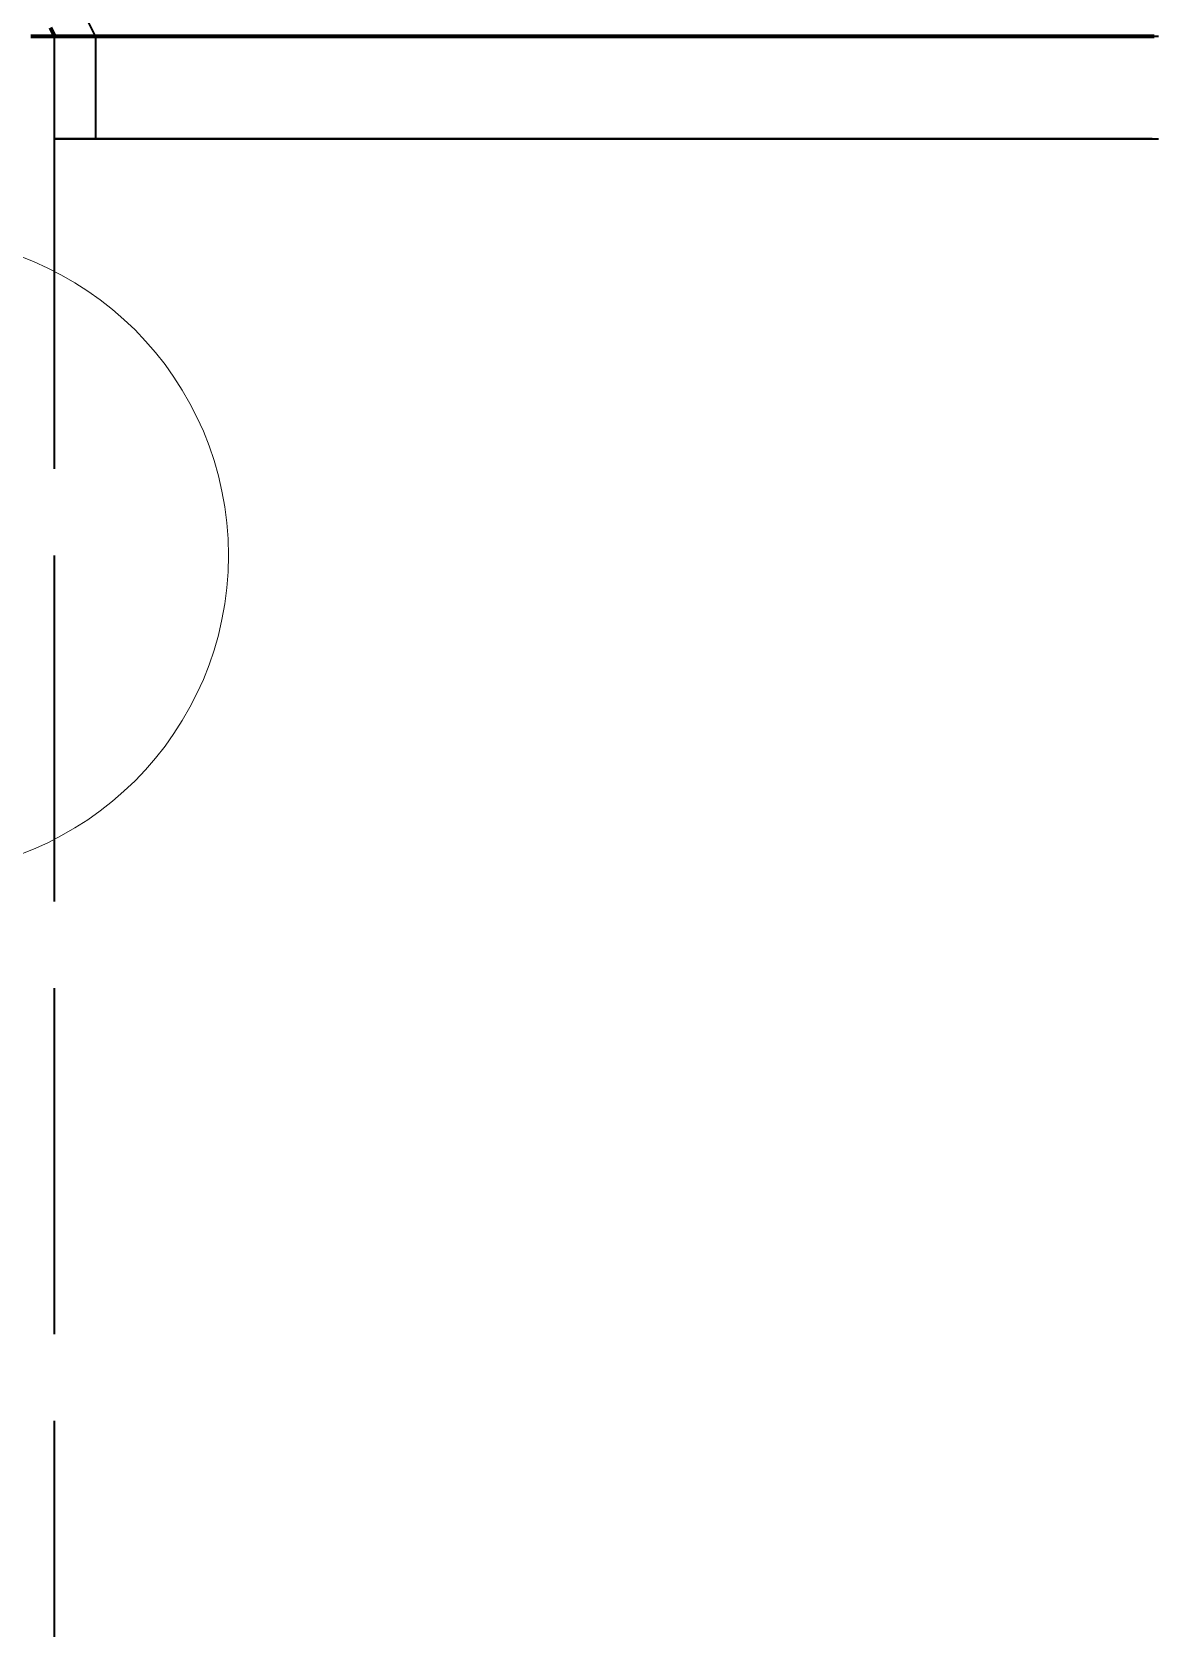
# Model space of a CAD drawing. Header units: millimetres. Extents: x 0 to 2382, y 0 to 420.
# Drawn here: x 275.63 to 288.55, y 297.11 to 315.55 of the extents above; entities that cross this region are included whole.
import ezdxf

# ---------------------------------------------------------------- set-up
doc = ezdxf.new("R2010")
doc.units = ezdxf.units.MM
doc.linetypes.add('IRAM-E-TRAZOS', pattern=[5, 4, -1])
for name, color, linetype, lineweight in [('01-VISIBLE', 7, 'CONTINUOUS', 70), ('02-OCULTA', 4, 'IRAM-E-TRAZOS', 35), ('08-FINA', 5, 'CONTINUOUS', 18)]:
    doc.layers.add(name, color=color, linetype=linetype, lineweight=lineweight)

msp = doc.modelspace()

# ---------------------------------------------------------------- linework, layer by layer
at = {"layer": '01-VISIBLE'}
msp.add_line((275.887, 315.5), (275.84, 315.595), dxfattribs=at)
msp.add_lwpolyline([(275.613, 315.5), (275.663, 315.5), (275.713, 315.5), (275.763, 315.5), (275.813, 315.5), (275.863, 315.5), (275.913, 315.5), (275.963, 315.5), (276.013, 315.5), (276.064, 315.5), (276.114, 315.5), (276.164, 315.5), (276.214, 315.5), (276.264, 315.5), (276.314, 315.5), (276.364, 315.5), (276.414, 315.5), (276.464, 315.5), (276.514, 315.5), (276.564, 315.5), (276.614, 315.5), (276.665, 315.5), (276.715, 315.5), (276.765, 315.5), (276.815, 315.5), (276.865, 315.5), (276.915, 315.5), (276.965, 315.5), (277.015, 315.5), (277.065, 315.5), (277.115, 315.5), (277.165, 315.5), (277.215, 315.5), (277.266, 315.5), (277.316, 315.5), (277.366, 315.5), (277.416, 315.5), (277.466, 315.5), (277.516, 315.5), (277.566, 315.5), (277.616, 315.5), (277.666, 315.5), (277.716, 315.5), (277.766, 315.5), (277.816, 315.5), (277.867, 315.5), (277.917, 315.5), (277.967, 315.5), (278.017, 315.5), (278.067, 315.5), (278.117, 315.5), (278.167, 315.5), (278.217, 315.5), (278.267, 315.5), (278.317, 315.5), (278.367, 315.5), (278.417, 315.5), (278.468, 315.5), (278.518, 315.5), (278.568, 315.5), (278.618, 315.5), (278.668, 315.5), (278.718, 315.5), (278.768, 315.5), (278.818, 315.5), (278.868, 315.5), (278.918, 315.5), (278.968, 315.5), (279.018, 315.5), (279.069, 315.5), (279.119, 315.5), (279.169, 315.5), (279.219, 315.5), (279.269, 315.5), (279.319, 315.5), (279.369, 315.5), (279.419, 315.5), (279.469, 315.5), (279.519, 315.5), (279.569, 315.5), (279.619, 315.5), (279.67, 315.5), (279.72, 315.5), (279.77, 315.5), (279.82, 315.5), (279.87, 315.5), (279.92, 315.5), (279.97, 315.5), (280.02, 315.5), (280.07, 315.5), (280.12, 315.5), (280.17, 315.5), (280.22, 315.5), (280.27, 315.5), (280.321, 315.5), (280.371, 315.5), (280.421, 315.5), (280.471, 315.5), (280.521, 315.5), (280.571, 315.5), (280.621, 315.5), (280.671, 315.5), (280.721, 315.5), (280.771, 315.5), (280.821, 315.5), (280.871, 315.5), (280.922, 315.5), (280.972, 315.5), (281.022, 315.5), (281.072, 315.5), (281.122, 315.5), (281.172, 315.5), (281.222, 315.5), (281.272, 315.5), (281.322, 315.5), (281.372, 315.5), (281.422, 315.5), (281.472, 315.5), (281.523, 315.5), (281.573, 315.5), (281.623, 315.5), (281.673, 315.5), (281.723, 315.5), (281.773, 315.5), (281.823, 315.5), (281.873, 315.5), (281.923, 315.5), (281.973, 315.5), (282.023, 315.5), (282.073, 315.5), (282.124, 315.5), (282.174, 315.5), (282.224, 315.5), (282.274, 315.5), (282.324, 315.5), (282.374, 315.5), (282.424, 315.5), (282.474, 315.5), (282.524, 315.5), (282.574, 315.5), (282.624, 315.5), (282.674, 315.5), (282.725, 315.5), (282.775, 315.5), (282.825, 315.5), (282.875, 315.5), (282.925, 315.5), (282.975, 315.5), (283.025, 315.5), (283.075, 315.5), (283.125, 315.5), (283.175, 315.5), (283.225, 315.5), (283.275, 315.5), (283.326, 315.5), (283.376, 315.5), (283.426, 315.5), (283.476, 315.5), (283.526, 315.5), (283.576, 315.5), (283.626, 315.5), (283.676, 315.5), (283.726, 315.5), (283.776, 315.5), (283.826, 315.5), (283.876, 315.5), (283.927, 315.5), (283.977, 315.5), (284.027, 315.5), (284.077, 315.5), (284.127, 315.5), (284.177, 315.5), (284.227, 315.5), (284.277, 315.5), (284.327, 315.5), (284.377, 315.5), (284.427, 315.5), (284.477, 315.5), (284.527, 315.5), (284.578, 315.5), (284.628, 315.5), (284.678, 315.5), (284.728, 315.5), (284.778, 315.5), (284.828, 315.5), (284.878, 315.5), (284.928, 315.5), (284.978, 315.5), (285.028, 315.5), (285.078, 315.5), (285.128, 315.5), (285.179, 315.5), (285.229, 315.5), (285.279, 315.5), (285.329, 315.5), (285.379, 315.5), (285.429, 315.5), (285.479, 315.5), (285.529, 315.5), (285.579, 315.5), (285.629, 315.5), (285.679, 315.5), (285.729, 315.5), (285.78, 315.5), (285.83, 315.5), (285.88, 315.5), (285.93, 315.5), (285.98, 315.5), (286.03, 315.5), (286.08, 315.5), (286.13, 315.5), (286.18, 315.5), (286.23, 315.5), (286.28, 315.5), (286.33, 315.5), (286.381, 315.5), (286.431, 315.5), (286.481, 315.5), (286.531, 315.5), (286.581, 315.5), (286.631, 315.5), (286.681, 315.5), (286.731, 315.5), (286.781, 315.5), (286.831, 315.5), (286.881, 315.5), (286.931, 315.5), (286.982, 315.5), (287.032, 315.5), (287.082, 315.5), (287.132, 315.5), (287.182, 315.5), (287.232, 315.5), (287.282, 315.5), (287.332, 315.5), (287.382, 315.5), (287.432, 315.5), (287.482, 315.5), (287.532, 315.5), (287.583, 315.5), (287.633, 315.5), (287.683, 315.5), (287.733, 315.5), (287.783, 315.5), (287.833, 315.5), (287.883, 315.5), (287.933, 315.5), (287.983, 315.5), (288.033, 315.5), (288.083, 315.5), (288.133, 315.5), (288.184, 315.5), (288.234, 315.5), (288.284, 315.5), (288.334, 315.5), (288.384, 315.5), (288.434, 315.5), (288.484, 315.5), (288.534, 315.5), (288.584, 315.5)], dxfattribs=at)
at = {"layer": '02-OCULTA'}
for p, q in [((276.362, 315.5), (275.887, 316.45)), ((275.887, 225.5), (275.887, 315.5)), ((275.887, 314.312), (275.887, 315.5)), ((276.362, 315.5), (276.362, 314.312))]:
    msp.add_line(p, q, dxfattribs=at)
for points in [[(288.562, 315.5), (288.512, 315.5), (288.462, 315.5), (288.412, 315.5), (288.362, 315.5), (288.312, 315.5), (288.262, 315.5), (288.212, 315.5), (288.162, 315.5), (288.112, 315.5), (288.062, 315.5), (288.012, 315.5), (287.962, 315.5), (287.912, 315.5), (287.862, 315.5), (287.812, 315.5), (287.762, 315.5), (287.712, 315.5), (287.662, 315.5), (287.612, 315.5), (287.562, 315.5), (287.512, 315.5), (287.462, 315.5), (287.412, 315.5), (287.362, 315.5), (287.312, 315.5), (287.262, 315.5), (287.212, 315.5), (287.162, 315.5), (287.112, 315.5), (287.062, 315.5), (287.012, 315.5), (286.962, 315.5), (286.912, 315.5), (286.862, 315.5), (286.812, 315.5), (286.762, 315.5), (286.712, 315.5), (286.662, 315.5), (286.612, 315.5), (286.562, 315.5), (286.512, 315.5), (286.462, 315.5), (286.412, 315.5), (286.362, 315.5), (286.312, 315.5), (286.262, 315.5), (286.212, 315.5), (286.162, 315.5), (286.112, 315.5), (286.062, 315.5), (286.012, 315.5), (285.962, 315.5), (285.912, 315.5), (285.862, 315.5), (285.812, 315.5), (285.762, 315.5), (285.712, 315.5), (285.662, 315.5), (285.612, 315.5), (285.562, 315.5), (285.512, 315.5), (285.462, 315.5), (285.412, 315.5), (285.362, 315.5), (285.312, 315.5), (285.262, 315.5), (285.212, 315.5), (285.162, 315.5), (285.112, 315.5), (285.062, 315.5), (285.012, 315.5), (284.962, 315.5), (284.912, 315.5), (284.862, 315.5), (284.812, 315.5), (284.762, 315.5), (284.712, 315.5), (284.662, 315.5), (284.612, 315.5), (284.562, 315.5), (284.512, 315.5), (284.462, 315.5), (284.412, 315.5), (284.362, 315.5), (284.312, 315.5), (284.262, 315.5), (284.212, 315.5), (284.162, 315.5), (284.112, 315.5), (284.062, 315.5), (284.012, 315.5), (283.962, 315.5), (283.912, 315.5), (283.862, 315.5), (283.812, 315.5), (283.762, 315.5), (283.712, 315.5), (283.662, 315.5), (283.612, 315.5), (283.562, 315.5), (283.512, 315.5), (283.462, 315.5), (283.412, 315.5), (283.362, 315.5), (283.312, 315.5), (283.262, 315.5), (283.212, 315.5), (283.162, 315.5), (283.112, 315.5), (283.062, 315.5), (283.012, 315.5), (282.962, 315.5), (282.912, 315.5), (282.862, 315.5), (282.812, 315.5), (282.762, 315.5), (282.712, 315.5), (282.662, 315.5), (282.612, 315.5), (282.562, 315.5), (282.512, 315.5), (282.462, 315.5), (282.412, 315.5), (282.362, 315.5), (282.312, 315.5), (282.262, 315.5), (282.212, 315.5), (282.162, 315.5), (282.112, 315.5), (282.062, 315.5), (282.012, 315.5), (281.962, 315.5), (281.912, 315.5), (281.862, 315.5), (281.812, 315.5), (281.762, 315.5), (281.712, 315.5), (281.662, 315.5), (281.612, 315.5), (281.562, 315.5), (281.512, 315.5), (281.462, 315.5), (281.412, 315.5), (281.362, 315.5), (281.312, 315.5), (281.262, 315.5), (281.212, 315.5), (281.162, 315.5), (281.112, 315.5), (281.062, 315.5), (281.012, 315.5), (280.962, 315.5), (280.912, 315.5), (280.862, 315.5), (280.812, 315.5), (280.762, 315.5), (280.712, 315.5), (280.662, 315.5), (280.612, 315.5), (280.562, 315.5), (280.512, 315.5), (280.462, 315.5), (280.412, 315.5), (280.362, 315.5), (280.312, 315.5), (280.262, 315.5), (280.212, 315.5), (280.162, 315.5), (280.112, 315.5), (280.062, 315.5), (280.012, 315.5), (279.962, 315.5), (279.912, 315.5), (279.862, 315.5), (279.812, 315.5), (279.762, 315.5), (279.712, 315.5), (279.662, 315.5), (279.612, 315.5), (279.562, 315.5), (279.512, 315.5), (279.462, 315.5), (279.412, 315.5), (279.362, 315.5), (279.312, 315.5), (279.262, 315.5), (279.212, 315.5), (279.162, 315.5), (279.112, 315.5), (279.062, 315.5), (279.012, 315.5), (278.962, 315.5), (278.912, 315.5), (278.862, 315.5), (278.812, 315.5), (278.762, 315.5), (278.712, 315.5), (278.662, 315.5), (278.612, 315.5), (278.562, 315.5), (278.512, 315.5), (278.462, 315.5), (278.412, 315.5), (278.362, 315.5), (278.312, 315.5), (278.262, 315.5), (278.212, 315.5), (278.162, 315.5), (278.112, 315.5), (278.062, 315.5), (278.012, 315.5), (277.962, 315.5), (277.912, 315.5), (277.862, 315.5), (277.812, 315.5), (277.762, 315.5), (277.712, 315.5), (277.662, 315.5), (277.612, 315.5), (277.562, 315.5), (277.512, 315.5), (277.462, 315.5), (277.412, 315.5), (277.362, 315.5), (277.312, 315.5), (277.262, 315.5), (277.212, 315.5), (277.162, 315.5), (277.112, 315.5), (277.062, 315.5), (277.012, 315.5), (276.962, 315.5), (276.912, 315.5), (276.862, 315.5), (276.812, 315.5), (276.762, 315.5), (276.712, 315.5), (276.662, 315.5), (276.612, 315.5), (276.562, 315.5), (276.512, 315.5), (276.462, 315.5), (276.412, 315.5), (276.362, 315.5), (276.312, 315.5), (276.262, 315.5), (276.212, 315.5), (276.162, 315.5), (276.112, 315.5), (276.062, 315.5), (276.012, 315.5), (275.962, 315.5), (275.912, 315.5), (275.862, 315.5), (275.812, 315.5), (275.762, 315.5), (275.712, 315.5), (275.662, 315.5), (275.612, 315.5)], [(288.554, 315.5), (288.504, 315.5), (288.454, 315.5), (288.404, 315.5), (288.354, 315.5), (288.304, 315.5), (288.254, 315.5), (288.204, 315.5), (288.154, 315.5), (288.104, 315.5), (288.053, 315.5), (288.003, 315.5), (287.953, 315.5), (287.903, 315.5), (287.853, 315.5), (287.803, 315.5), (287.753, 315.5), (287.703, 315.5), (287.653, 315.5), (287.603, 315.5), (287.553, 315.5), (287.503, 315.5), (287.453, 315.5), (287.403, 315.5), (287.353, 315.5), (287.302, 315.5), (287.252, 315.5), (287.202, 315.5), (287.152, 315.5), (287.102, 315.5), (287.052, 315.5), (287.002, 315.5), (286.952, 315.5), (286.902, 315.5), (286.852, 315.5), (286.802, 315.5), (286.752, 315.5), (286.702, 315.5), (286.652, 315.5), (286.602, 315.5), (286.552, 315.5), (286.501, 315.5), (286.451, 315.5), (286.401, 315.5), (286.351, 315.5), (286.301, 315.5), (286.251, 315.5), (286.201, 315.5), (286.151, 315.5), (286.101, 315.5), (286.051, 315.5), (286.001, 315.5), (285.951, 315.5), (285.901, 315.5), (285.851, 315.5), (285.801, 315.5), (285.75, 315.5), (285.7, 315.5), (285.65, 315.5), (285.6, 315.5), (285.55, 315.5), (285.5, 315.5), (285.45, 315.5), (285.4, 315.5), (285.35, 315.5), (285.3, 315.5), (285.25, 315.5), (285.2, 315.5), (285.15, 315.5), (285.1, 315.5), (285.05, 315.5), (284.999, 315.5), (284.949, 315.5), (284.899, 315.5), (284.849, 315.5), (284.799, 315.5), (284.749, 315.5), (284.699, 315.5), (284.649, 315.5), (284.599, 315.5), (284.549, 315.5), (284.499, 315.5), (284.449, 315.5), (284.399, 315.5), (284.349, 315.5), (284.299, 315.5), (284.248, 315.5), (284.198, 315.5), (284.148, 315.5), (284.098, 315.5), (284.048, 315.5), (283.998, 315.5), (283.948, 315.5), (283.898, 315.5), (283.848, 315.5), (283.798, 315.5), (283.748, 315.5), (283.698, 315.5), (283.648, 315.5), (283.598, 315.5), (283.548, 315.5), (283.497, 315.5), (283.447, 315.5), (283.397, 315.5), (283.347, 315.5), (283.297, 315.5), (283.247, 315.5), (283.197, 315.5), (283.147, 315.5), (283.097, 315.5), (283.047, 315.5), (282.997, 315.5), (282.947, 315.5), (282.897, 315.5), (282.847, 315.5), (282.797, 315.5), (282.747, 315.5), (282.696, 315.5), (282.646, 315.5), (282.596, 315.5), (282.546, 315.5), (282.496, 315.5), (282.446, 315.5), (282.396, 315.5), (282.346, 315.5), (282.296, 315.5), (282.246, 315.5), (282.196, 315.5), (282.146, 315.5), (282.096, 315.5), (282.046, 315.5), (281.996, 315.5), (281.945, 315.5), (281.895, 315.5), (281.845, 315.5), (281.795, 315.5), (281.745, 315.5), (281.695, 315.5), (281.645, 315.5), (281.595, 315.5), (281.545, 315.5), (281.495, 315.5), (281.445, 315.5), (281.395, 315.5), (281.345, 315.5), (281.295, 315.5), (281.245, 315.5), (281.194, 315.5), (281.144, 315.5), (281.094, 315.5), (281.044, 315.5), (280.994, 315.5), (280.944, 315.5), (280.894, 315.5), (280.844, 315.5), (280.794, 315.5), (280.744, 315.5), (280.694, 315.5), (280.644, 315.5), (280.594, 315.5), (280.544, 315.5), (280.494, 315.5), (280.443, 315.5), (280.393, 315.5), (280.343, 315.5), (280.293, 315.5), (280.243, 315.5), (280.193, 315.5), (280.143, 315.5), (280.093, 315.5), (280.043, 315.5), (279.993, 315.5), (279.943, 315.5), (279.893, 315.5), (279.843, 315.5), (279.793, 315.5), (279.743, 315.5), (279.692, 315.5), (279.642, 315.5), (279.592, 315.5), (279.542, 315.5), (279.492, 315.5), (279.442, 315.5), (279.392, 315.5), (279.342, 315.5), (279.292, 315.5), (279.242, 315.5), (279.192, 315.5), (279.142, 315.5), (279.092, 315.5), (279.042, 315.5), (278.992, 315.5), (278.942, 315.5), (278.891, 315.5), (278.841, 315.5), (278.791, 315.5), (278.741, 315.5), (278.691, 315.5), (278.641, 315.5), (278.591, 315.5), (278.541, 315.5), (278.491, 315.5), (278.441, 315.5), (278.391, 315.5), (278.341, 315.5), (278.291, 315.5), (278.241, 315.5), (278.191, 315.5), (278.14, 315.5), (278.09, 315.5), (278.04, 315.5), (277.99, 315.5), (277.94, 315.5), (277.89, 315.5), (277.84, 315.5), (277.79, 315.5), (277.74, 315.5), (277.69, 315.5), (277.64, 315.5), (277.59, 315.5), (277.54, 315.5), (277.49, 315.5), (277.44, 315.5), (277.389, 315.5), (277.339, 315.5), (277.289, 315.5), (277.239, 315.5), (277.189, 315.5), (277.139, 315.5), (277.089, 315.5), (277.039, 315.5), (276.989, 315.5), (276.939, 315.5), (276.889, 315.5), (276.839, 315.5), (276.789, 315.5), (276.739, 315.5), (276.689, 315.5), (276.638, 315.5), (276.588, 315.5), (276.538, 315.5), (276.488, 315.5), (276.438, 315.5), (276.388, 315.5), (276.338, 315.5), (276.288, 315.5), (276.238, 315.5), (276.188, 315.5), (276.138, 315.5), (276.088, 315.5), (276.038, 315.5), (275.988, 315.5), (275.938, 315.5), (275.887, 315.5)], [(275.887, 315.5), (275.983, 315.5), (276.078, 315.5), (276.173, 315.5), (276.268, 315.5), (276.363, 315.5), (276.458, 315.5), (276.553, 315.5), (276.648, 315.5), (276.744, 315.5), (276.839, 315.5), (276.934, 315.5), (277.029, 315.5), (277.124, 315.5), (277.219, 315.5), (277.314, 315.5), (277.409, 315.5), (277.505, 315.5), (277.6, 315.5), (277.695, 315.5), (277.79, 315.5), (277.885, 315.5), (277.98, 315.5), (278.075, 315.5), (278.17, 315.5), (278.266, 315.5), (278.361, 315.5), (278.456, 315.5), (278.551, 315.5), (278.646, 315.5), (278.741, 315.5), (278.836, 315.5), (278.931, 315.5), (279.027, 315.5), (279.122, 315.5), (279.217, 315.5), (279.312, 315.5), (279.407, 315.5), (279.502, 315.5), (279.597, 315.5), (279.692, 315.5), (279.788, 315.5), (279.883, 315.5), (279.978, 315.5), (280.073, 315.5), (280.168, 315.5), (280.263, 315.5), (280.358, 315.5), (280.453, 315.5), (280.549, 315.5), (280.644, 315.5), (280.739, 315.5), (280.834, 315.5), (280.929, 315.5), (281.024, 315.5), (281.119, 315.5), (281.214, 315.5), (281.31, 315.5), (281.405, 315.5), (281.5, 315.5), (281.595, 315.5), (281.69, 315.5), (281.785, 315.5), (281.88, 315.5), (281.975, 315.5), (282.071, 315.5), (282.166, 315.5), (282.261, 315.5), (282.356, 315.5), (282.451, 315.5), (282.546, 315.5), (282.641, 315.5), (282.736, 315.5), (282.832, 315.5), (282.927, 315.5), (283.022, 315.5), (283.117, 315.5), (283.212, 315.5), (283.307, 315.5), (283.402, 315.5), (283.497, 315.5), (283.593, 315.5), (283.688, 315.5), (283.783, 315.5), (283.878, 315.5), (283.973, 315.5), (284.068, 315.5), (284.163, 315.5), (284.258, 315.5), (284.354, 315.5), (284.449, 315.5), (284.544, 315.5), (284.639, 315.5), (284.734, 315.5), (284.829, 315.5), (284.924, 315.5), (285.019, 315.5), (285.115, 315.5), (285.21, 315.5), (285.305, 315.5), (285.4, 315.5), (285.495, 315.5), (285.59, 315.5), (285.685, 315.5), (285.78, 315.5), (285.876, 315.5), (285.971, 315.5), (286.066, 315.5), (286.161, 315.5), (286.256, 315.5), (286.351, 315.5), (286.446, 315.5), (286.541, 315.5), (286.637, 315.5), (286.732, 315.5), (286.827, 315.5), (286.922, 315.5), (287.017, 315.5), (287.112, 315.5), (287.207, 315.5), (287.302, 315.5), (287.398, 315.5), (287.493, 315.5), (287.588, 315.5), (287.683, 315.5), (287.778, 315.5), (287.873, 315.5), (287.968, 315.5), (288.063, 315.5), (288.159, 315.5), (288.254, 315.5), (288.349, 315.5), (288.444, 315.5), (288.539, 315.5), (288.634, 315.5)], [(288.554, 315.5), (288.504, 315.5), (288.454, 315.5), (288.404, 315.5), (288.354, 315.5), (288.304, 315.5), (288.254, 315.5), (288.204, 315.5), (288.154, 315.5), (288.104, 315.5), (288.053, 315.5), (288.003, 315.5), (287.953, 315.5), (287.903, 315.5), (287.853, 315.5), (287.803, 315.5), (287.753, 315.5), (287.703, 315.5), (287.653, 315.5), (287.603, 315.5), (287.553, 315.5), (287.503, 315.5), (287.453, 315.5), (287.403, 315.5), (287.353, 315.5), (287.302, 315.5), (287.252, 315.5), (287.202, 315.5), (287.152, 315.5), (287.102, 315.5), (287.052, 315.5), (287.002, 315.5), (286.952, 315.5), (286.902, 315.5), (286.852, 315.5), (286.802, 315.5), (286.752, 315.5), (286.702, 315.5), (286.652, 315.5), (286.602, 315.5), (286.552, 315.5), (286.501, 315.5), (286.451, 315.5), (286.401, 315.5), (286.351, 315.5), (286.301, 315.5), (286.251, 315.5), (286.201, 315.5), (286.151, 315.5), (286.101, 315.5), (286.051, 315.5), (286.001, 315.5), (285.951, 315.5), (285.901, 315.5), (285.851, 315.5), (285.801, 315.5), (285.75, 315.5), (285.7, 315.5), (285.65, 315.5), (285.6, 315.5), (285.55, 315.5), (285.5, 315.5), (285.45, 315.5), (285.4, 315.5), (285.35, 315.5), (285.3, 315.5), (285.25, 315.5), (285.2, 315.5), (285.15, 315.5), (285.1, 315.5), (285.05, 315.5), (284.999, 315.5), (284.949, 315.5), (284.899, 315.5), (284.849, 315.5), (284.799, 315.5), (284.749, 315.5), (284.699, 315.5), (284.649, 315.5), (284.599, 315.5), (284.549, 315.5), (284.499, 315.5), (284.449, 315.5), (284.399, 315.5), (284.349, 315.5), (284.299, 315.5), (284.248, 315.5), (284.198, 315.5), (284.148, 315.5), (284.098, 315.5), (284.048, 315.5), (283.998, 315.5), (283.948, 315.5), (283.898, 315.5), (283.848, 315.5), (283.798, 315.5), (283.748, 315.5), (283.698, 315.5), (283.648, 315.5), (283.598, 315.5), (283.548, 315.5), (283.497, 315.5), (283.447, 315.5), (283.397, 315.5), (283.347, 315.5), (283.297, 315.5), (283.247, 315.5), (283.197, 315.5), (283.147, 315.5), (283.097, 315.5), (283.047, 315.5), (282.997, 315.5), (282.947, 315.5), (282.897, 315.5), (282.847, 315.5), (282.797, 315.5), (282.747, 315.5), (282.696, 315.5), (282.646, 315.5), (282.596, 315.5), (282.546, 315.5), (282.496, 315.5), (282.446, 315.5), (282.396, 315.5), (282.346, 315.5), (282.296, 315.5), (282.246, 315.5), (282.196, 315.5), (282.146, 315.5), (282.096, 315.5), (282.046, 315.5), (281.996, 315.5), (281.945, 315.5), (281.895, 315.5), (281.845, 315.5), (281.795, 315.5), (281.745, 315.5), (281.695, 315.5), (281.645, 315.5), (281.595, 315.5), (281.545, 315.5), (281.495, 315.5), (281.445, 315.5), (281.395, 315.5), (281.345, 315.5), (281.295, 315.5), (281.245, 315.5), (281.194, 315.5), (281.144, 315.5), (281.094, 315.5), (281.044, 315.5), (280.994, 315.5), (280.944, 315.5), (280.894, 315.5), (280.844, 315.5), (280.794, 315.5), (280.744, 315.5), (280.694, 315.5), (280.644, 315.5), (280.594, 315.5), (280.544, 315.5), (280.494, 315.5), (280.443, 315.5), (280.393, 315.5), (280.343, 315.5), (280.293, 315.5), (280.243, 315.5), (280.193, 315.5), (280.143, 315.5), (280.093, 315.5), (280.043, 315.5), (279.993, 315.5), (279.943, 315.5), (279.893, 315.5), (279.843, 315.5), (279.793, 315.5), (279.743, 315.5), (279.692, 315.5), (279.642, 315.5), (279.592, 315.5), (279.542, 315.5), (279.492, 315.5), (279.442, 315.5), (279.392, 315.5), (279.342, 315.5), (279.292, 315.5), (279.242, 315.5), (279.192, 315.5), (279.142, 315.5), (279.092, 315.5), (279.042, 315.5), (278.992, 315.5), (278.942, 315.5), (278.891, 315.5), (278.841, 315.5), (278.791, 315.5), (278.741, 315.5), (278.691, 315.5), (278.641, 315.5), (278.591, 315.5), (278.541, 315.5), (278.491, 315.5), (278.441, 315.5), (278.391, 315.5), (278.341, 315.5), (278.291, 315.5), (278.241, 315.5), (278.191, 315.5), (278.14, 315.5), (278.09, 315.5), (278.04, 315.5), (277.99, 315.5), (277.94, 315.5), (277.89, 315.5), (277.84, 315.5), (277.79, 315.5), (277.74, 315.5), (277.69, 315.5), (277.64, 315.5), (277.59, 315.5), (277.54, 315.5), (277.49, 315.5), (277.44, 315.5), (277.389, 315.5), (277.339, 315.5), (277.289, 315.5), (277.239, 315.5), (277.189, 315.5), (277.139, 315.5), (277.089, 315.5), (277.039, 315.5), (276.989, 315.5), (276.939, 315.5), (276.889, 315.5), (276.839, 315.5), (276.789, 315.5), (276.739, 315.5), (276.689, 315.5), (276.638, 315.5), (276.588, 315.5), (276.538, 315.5), (276.488, 315.5), (276.438, 315.5), (276.388, 315.5), (276.338, 315.5), (276.288, 315.5), (276.238, 315.5), (276.188, 315.5), (276.138, 315.5), (276.088, 315.5), (276.038, 315.5), (275.988, 315.5), (275.938, 315.5), (275.887, 315.5)], [(275.887, 315.5), (275.983, 315.5), (276.078, 315.5), (276.173, 315.5), (276.268, 315.5), (276.363, 315.5), (276.458, 315.5), (276.553, 315.5), (276.648, 315.5), (276.744, 315.5), (276.839, 315.5), (276.934, 315.5), (277.029, 315.5), (277.124, 315.5), (277.219, 315.5), (277.314, 315.5), (277.409, 315.5), (277.505, 315.5), (277.6, 315.5), (277.695, 315.5), (277.79, 315.5), (277.885, 315.5), (277.98, 315.5), (278.075, 315.5), (278.17, 315.5), (278.266, 315.5), (278.361, 315.5), (278.456, 315.5), (278.551, 315.5), (278.646, 315.5), (278.741, 315.5), (278.836, 315.5), (278.931, 315.5), (279.027, 315.5), (279.122, 315.5), (279.217, 315.5), (279.312, 315.5), (279.407, 315.5), (279.502, 315.5), (279.597, 315.5), (279.692, 315.5), (279.788, 315.5), (279.883, 315.5), (279.978, 315.5), (280.073, 315.5), (280.168, 315.5), (280.263, 315.5), (280.358, 315.5), (280.453, 315.5), (280.549, 315.5), (280.644, 315.5), (280.739, 315.5), (280.834, 315.5), (280.929, 315.5), (281.024, 315.5), (281.119, 315.5), (281.214, 315.5), (281.31, 315.5), (281.405, 315.5), (281.5, 315.5), (281.595, 315.5), (281.69, 315.5), (281.785, 315.5), (281.88, 315.5), (281.975, 315.5), (282.071, 315.5), (282.166, 315.5), (282.261, 315.5), (282.356, 315.5), (282.451, 315.5), (282.546, 315.5), (282.641, 315.5), (282.736, 315.5), (282.832, 315.5), (282.927, 315.5), (283.022, 315.5), (283.117, 315.5), (283.212, 315.5), (283.307, 315.5), (283.402, 315.5), (283.497, 315.5), (283.593, 315.5), (283.688, 315.5), (283.783, 315.5), (283.878, 315.5), (283.973, 315.5), (284.068, 315.5), (284.163, 315.5), (284.258, 315.5), (284.354, 315.5), (284.449, 315.5), (284.544, 315.5), (284.639, 315.5), (284.734, 315.5), (284.829, 315.5), (284.924, 315.5), (285.019, 315.5), (285.115, 315.5), (285.21, 315.5), (285.305, 315.5), (285.4, 315.5), (285.495, 315.5), (285.59, 315.5), (285.685, 315.5), (285.78, 315.5), (285.876, 315.5), (285.971, 315.5), (286.066, 315.5), (286.161, 315.5), (286.256, 315.5), (286.351, 315.5), (286.446, 315.5), (286.541, 315.5), (286.637, 315.5), (286.732, 315.5), (286.827, 315.5), (286.922, 315.5), (287.017, 315.5), (287.112, 315.5), (287.207, 315.5), (287.302, 315.5), (287.398, 315.5), (287.493, 315.5), (287.588, 315.5), (287.683, 315.5), (287.778, 315.5), (287.873, 315.5), (287.968, 315.5), (288.063, 315.5), (288.159, 315.5), (288.254, 315.5), (288.349, 315.5), (288.444, 315.5), (288.539, 315.5), (288.634, 315.5)], [(288.562, 315.5), (288.512, 315.5), (288.462, 315.5), (288.412, 315.5), (288.362, 315.5), (288.312, 315.5), (288.262, 315.5), (288.212, 315.5), (288.162, 315.5), (288.112, 315.5), (288.062, 315.5), (288.012, 315.5), (287.962, 315.5), (287.912, 315.5), (287.862, 315.5), (287.812, 315.5), (287.762, 315.5), (287.712, 315.5), (287.662, 315.5), (287.612, 315.5), (287.562, 315.5), (287.512, 315.5), (287.462, 315.5), (287.412, 315.5), (287.362, 315.5), (287.312, 315.5), (287.262, 315.5), (287.212, 315.5), (287.162, 315.5), (287.112, 315.5), (287.062, 315.5), (287.012, 315.5), (286.962, 315.5), (286.912, 315.5), (286.862, 315.5), (286.812, 315.5), (286.762, 315.5), (286.712, 315.5), (286.662, 315.5), (286.612, 315.5), (286.562, 315.5), (286.512, 315.5), (286.462, 315.5), (286.412, 315.5), (286.362, 315.5), (286.312, 315.5), (286.262, 315.5), (286.212, 315.5), (286.162, 315.5), (286.112, 315.5), (286.062, 315.5), (286.012, 315.5), (285.962, 315.5), (285.912, 315.5), (285.862, 315.5), (285.812, 315.5), (285.762, 315.5), (285.712, 315.5), (285.662, 315.5), (285.612, 315.5), (285.562, 315.5), (285.512, 315.5), (285.462, 315.5), (285.412, 315.5), (285.362, 315.5), (285.312, 315.5), (285.262, 315.5), (285.212, 315.5), (285.162, 315.5), (285.112, 315.5), (285.062, 315.5), (285.012, 315.5), (284.962, 315.5), (284.912, 315.5), (284.862, 315.5), (284.812, 315.5), (284.762, 315.5), (284.712, 315.5), (284.662, 315.5), (284.612, 315.5), (284.562, 315.5), (284.512, 315.5), (284.462, 315.5), (284.412, 315.5), (284.362, 315.5), (284.312, 315.5), (284.262, 315.5), (284.212, 315.5), (284.162, 315.5), (284.112, 315.5), (284.062, 315.5), (284.012, 315.5), (283.962, 315.5), (283.912, 315.5), (283.862, 315.5), (283.812, 315.5), (283.762, 315.5), (283.712, 315.5), (283.662, 315.5), (283.612, 315.5), (283.562, 315.5), (283.512, 315.5), (283.462, 315.5), (283.412, 315.5), (283.362, 315.5), (283.312, 315.5), (283.262, 315.5), (283.212, 315.5), (283.162, 315.5), (283.112, 315.5), (283.062, 315.5), (283.012, 315.5), (282.962, 315.5), (282.912, 315.5), (282.862, 315.5), (282.812, 315.5), (282.762, 315.5), (282.712, 315.5), (282.662, 315.5), (282.612, 315.5), (282.562, 315.5), (282.512, 315.5), (282.462, 315.5), (282.412, 315.5), (282.362, 315.5), (282.312, 315.5), (282.262, 315.5), (282.212, 315.5), (282.162, 315.5), (282.112, 315.5), (282.062, 315.5), (282.012, 315.5), (281.962, 315.5), (281.912, 315.5), (281.862, 315.5), (281.812, 315.5), (281.762, 315.5), (281.712, 315.5), (281.662, 315.5), (281.612, 315.5), (281.562, 315.5), (281.512, 315.5), (281.462, 315.5), (281.412, 315.5), (281.362, 315.5), (281.312, 315.5), (281.262, 315.5), (281.212, 315.5), (281.162, 315.5), (281.112, 315.5), (281.062, 315.5), (281.012, 315.5), (280.962, 315.5), (280.912, 315.5), (280.862, 315.5), (280.812, 315.5), (280.762, 315.5), (280.712, 315.5), (280.662, 315.5), (280.612, 315.5), (280.562, 315.5), (280.512, 315.5), (280.462, 315.5), (280.412, 315.5), (280.362, 315.5), (280.312, 315.5), (280.262, 315.5), (280.212, 315.5), (280.162, 315.5), (280.112, 315.5), (280.062, 315.5), (280.012, 315.5), (279.962, 315.5), (279.912, 315.5), (279.862, 315.5), (279.812, 315.5), (279.762, 315.5), (279.712, 315.5), (279.662, 315.5), (279.612, 315.5), (279.562, 315.5), (279.512, 315.5), (279.462, 315.5), (279.412, 315.5), (279.362, 315.5), (279.312, 315.5), (279.262, 315.5), (279.212, 315.5), (279.162, 315.5), (279.112, 315.5), (279.062, 315.5), (279.012, 315.5), (278.962, 315.5), (278.912, 315.5), (278.862, 315.5), (278.812, 315.5), (278.762, 315.5), (278.712, 315.5), (278.662, 315.5), (278.612, 315.5), (278.562, 315.5), (278.512, 315.5), (278.462, 315.5), (278.412, 315.5), (278.362, 315.5), (278.312, 315.5), (278.262, 315.5), (278.212, 315.5), (278.162, 315.5), (278.112, 315.5), (278.062, 315.5), (278.012, 315.5), (277.962, 315.5), (277.912, 315.5), (277.862, 315.5), (277.812, 315.5), (277.762, 315.5), (277.712, 315.5), (277.662, 315.5), (277.612, 315.5), (277.562, 315.5), (277.512, 315.5), (277.462, 315.5), (277.412, 315.5), (277.362, 315.5), (277.312, 315.5), (277.262, 315.5), (277.212, 315.5), (277.162, 315.5), (277.112, 315.5), (277.062, 315.5), (277.012, 315.5), (276.962, 315.5), (276.912, 315.5), (276.862, 315.5), (276.812, 315.5), (276.762, 315.5), (276.712, 315.5), (276.662, 315.5), (276.612, 315.5), (276.562, 315.5), (276.512, 315.5), (276.462, 315.5), (276.412, 315.5), (276.362, 315.5)], [(276.362, 315.5), (276.455, 315.5), (276.548, 315.5), (276.641, 315.5), (276.733, 315.5), (276.826, 315.5), (276.919, 315.5), (277.012, 315.5), (277.104, 315.5), (277.197, 315.5), (277.29, 315.5), (277.383, 315.5), (277.475, 315.5), (277.568, 315.5), (277.661, 315.5), (277.754, 315.5), (277.846, 315.5), (277.939, 315.5), (278.032, 315.5), (278.125, 315.5), (278.217, 315.5), (278.31, 315.5), (278.403, 315.5), (278.496, 315.5), (278.588, 315.5), (278.681, 315.5), (278.774, 315.5), (278.867, 315.5), (278.959, 315.5), (279.052, 315.5), (279.145, 315.5), (279.238, 315.5), (279.33, 315.5), (279.423, 315.5), (279.516, 315.5), (279.609, 315.5), (279.701, 315.5), (279.794, 315.5), (279.887, 315.5), (279.98, 315.5), (280.072, 315.5), (280.165, 315.5), (280.258, 315.5), (280.351, 315.5), (280.443, 315.5), (280.536, 315.5), (280.629, 315.5), (280.722, 315.5), (280.814, 315.5), (280.907, 315.5), (281, 315.5), (281.093, 315.5), (281.185, 315.5), (281.278, 315.5), (281.371, 315.5), (281.464, 315.5), (281.556, 315.5), (281.649, 315.5), (281.742, 315.5), (281.835, 315.5), (281.927, 315.5), (282.02, 315.5), (282.113, 315.5), (282.206, 315.5), (282.298, 315.5), (282.391, 315.5), (282.484, 315.5), (282.577, 315.5), (282.669, 315.5), (282.762, 315.5), (282.855, 315.5), (282.948, 315.5), (283.04, 315.5), (283.133, 315.5), (283.226, 315.5), (283.319, 315.5), (283.411, 315.5), (283.504, 315.5), (283.597, 315.5), (283.69, 315.5), (283.782, 315.5), (283.875, 315.5), (283.968, 315.5), (284.061, 315.5), (284.153, 315.5), (284.246, 315.5), (284.339, 315.5), (284.432, 315.5), (284.524, 315.5), (284.617, 315.5), (284.71, 315.5), (284.803, 315.5), (284.895, 315.5), (284.988, 315.5), (285.081, 315.5), (285.174, 315.5), (285.266, 315.5), (285.359, 315.5), (285.452, 315.5), (285.545, 315.5), (285.637, 315.5), (285.73, 315.5), (285.823, 315.5), (285.916, 315.5), (286.008, 315.5), (286.101, 315.5), (286.194, 315.5), (286.287, 315.5), (286.379, 315.5), (286.472, 315.5), (286.565, 315.5), (286.658, 315.5), (286.75, 315.5), (286.843, 315.5), (286.936, 315.5), (287.029, 315.5), (287.121, 315.5), (287.214, 315.5), (287.307, 315.5), (287.4, 315.5), (287.492, 315.5), (287.585, 315.5), (287.678, 315.5), (287.771, 315.5), (287.863, 315.5), (287.956, 315.5), (288.049, 315.5), (288.142, 315.5), (288.234, 315.5), (288.327, 315.5), (288.42, 315.5), (288.513, 315.5), (288.605, 315.5)], [(288.554, 314.312), (288.504, 314.312), (288.454, 314.312), (288.404, 314.312), (288.354, 314.312), (288.304, 314.312), (288.254, 314.312), (288.204, 314.312), (288.154, 314.312), (288.104, 314.312), (288.053, 314.312), (288.003, 314.312), (287.953, 314.312), (287.903, 314.312), (287.853, 314.312), (287.803, 314.312), (287.753, 314.312), (287.703, 314.312), (287.653, 314.312), (287.603, 314.312), (287.553, 314.312), (287.503, 314.312), (287.453, 314.312), (287.403, 314.312), (287.353, 314.312), (287.302, 314.312), (287.252, 314.312), (287.202, 314.312), (287.152, 314.312), (287.102, 314.312), (287.052, 314.312), (287.002, 314.312), (286.952, 314.312), (286.902, 314.312), (286.852, 314.312), (286.802, 314.312), (286.752, 314.312), (286.702, 314.312), (286.652, 314.312), (286.602, 314.312), (286.552, 314.312), (286.501, 314.312), (286.451, 314.312), (286.401, 314.312), (286.351, 314.312), (286.301, 314.312), (286.251, 314.312), (286.201, 314.312), (286.151, 314.312), (286.101, 314.312), (286.051, 314.312), (286.001, 314.312), (285.951, 314.312), (285.901, 314.312), (285.851, 314.312), (285.801, 314.312), (285.75, 314.312), (285.7, 314.312), (285.65, 314.312), (285.6, 314.312), (285.55, 314.312), (285.5, 314.312), (285.45, 314.312), (285.4, 314.312), (285.35, 314.312), (285.3, 314.312), (285.25, 314.312), (285.2, 314.312), (285.15, 314.312), (285.1, 314.312), (285.05, 314.312), (284.999, 314.312), (284.949, 314.312), (284.899, 314.312), (284.849, 314.312), (284.799, 314.312), (284.749, 314.312), (284.699, 314.312), (284.649, 314.312), (284.599, 314.312), (284.549, 314.312), (284.499, 314.312), (284.449, 314.312), (284.399, 314.312), (284.349, 314.312), (284.299, 314.312), (284.248, 314.312), (284.198, 314.312), (284.148, 314.312), (284.098, 314.312), (284.048, 314.312), (283.998, 314.312), (283.948, 314.312), (283.898, 314.312), (283.848, 314.312), (283.798, 314.312), (283.748, 314.312), (283.698, 314.312), (283.648, 314.312), (283.598, 314.312), (283.548, 314.312), (283.497, 314.312), (283.447, 314.312), (283.397, 314.312), (283.347, 314.312), (283.297, 314.312), (283.247, 314.312), (283.197, 314.312), (283.147, 314.312), (283.097, 314.312), (283.047, 314.312), (282.997, 314.312), (282.947, 314.312), (282.897, 314.312), (282.847, 314.312), (282.797, 314.312), (282.747, 314.312), (282.696, 314.312), (282.646, 314.312), (282.596, 314.312), (282.546, 314.312), (282.496, 314.312), (282.446, 314.312), (282.396, 314.312), (282.346, 314.312), (282.296, 314.312), (282.246, 314.312), (282.196, 314.312), (282.146, 314.312), (282.096, 314.312), (282.046, 314.312), (281.996, 314.312), (281.945, 314.312), (281.895, 314.312), (281.845, 314.312), (281.795, 314.312), (281.745, 314.312), (281.695, 314.312), (281.645, 314.312), (281.595, 314.312), (281.545, 314.312), (281.495, 314.312), (281.445, 314.312), (281.395, 314.312), (281.345, 314.312), (281.295, 314.312), (281.245, 314.312), (281.194, 314.312), (281.144, 314.312), (281.094, 314.312), (281.044, 314.312), (280.994, 314.312), (280.944, 314.312), (280.894, 314.312), (280.844, 314.312), (280.794, 314.312), (280.744, 314.312), (280.694, 314.312), (280.644, 314.312), (280.594, 314.312), (280.544, 314.312), (280.494, 314.312), (280.443, 314.312), (280.393, 314.312), (280.343, 314.312), (280.293, 314.312), (280.243, 314.312), (280.193, 314.312), (280.143, 314.312), (280.093, 314.312), (280.043, 314.312), (279.993, 314.312), (279.943, 314.312), (279.893, 314.312), (279.843, 314.312), (279.793, 314.312), (279.743, 314.312), (279.692, 314.312), (279.642, 314.312), (279.592, 314.312), (279.542, 314.312), (279.492, 314.312), (279.442, 314.312), (279.392, 314.312), (279.342, 314.312), (279.292, 314.312), (279.242, 314.312), (279.192, 314.312), (279.142, 314.312), (279.092, 314.312), (279.042, 314.312), (278.992, 314.312), (278.942, 314.312), (278.891, 314.312), (278.841, 314.312), (278.791, 314.312), (278.741, 314.312), (278.691, 314.312), (278.641, 314.312), (278.591, 314.312), (278.541, 314.312), (278.491, 314.312), (278.441, 314.312), (278.391, 314.312), (278.341, 314.312), (278.291, 314.312), (278.241, 314.312), (278.191, 314.312), (278.14, 314.312), (278.09, 314.312), (278.04, 314.312), (277.99, 314.312), (277.94, 314.312), (277.89, 314.312), (277.84, 314.312), (277.79, 314.312), (277.74, 314.312), (277.69, 314.312), (277.64, 314.312), (277.59, 314.312), (277.54, 314.312), (277.49, 314.312), (277.44, 314.312), (277.389, 314.312), (277.339, 314.312), (277.289, 314.312), (277.239, 314.312), (277.189, 314.312), (277.139, 314.312), (277.089, 314.312), (277.039, 314.312), (276.989, 314.312), (276.939, 314.312), (276.889, 314.312), (276.839, 314.312), (276.789, 314.312), (276.739, 314.312), (276.689, 314.312), (276.638, 314.312), (276.588, 314.312), (276.538, 314.312), (276.488, 314.312), (276.438, 314.312), (276.388, 314.312), (276.338, 314.312), (276.288, 314.312), (276.238, 314.312), (276.188, 314.312), (276.138, 314.312), (276.088, 314.312), (276.038, 314.312), (275.988, 314.312), (275.938, 314.312), (275.887, 314.312)], [(275.887, 314.312), (275.983, 314.312), (276.078, 314.312), (276.173, 314.312), (276.268, 314.312), (276.363, 314.312), (276.458, 314.312), (276.553, 314.312), (276.648, 314.312), (276.744, 314.312), (276.839, 314.312), (276.934, 314.312), (277.029, 314.312), (277.124, 314.312), (277.219, 314.312), (277.314, 314.312), (277.409, 314.312), (277.505, 314.312), (277.6, 314.312), (277.695, 314.312), (277.79, 314.312), (277.885, 314.312), (277.98, 314.312), (278.075, 314.312), (278.17, 314.312), (278.266, 314.312), (278.361, 314.312), (278.456, 314.312), (278.551, 314.312), (278.646, 314.312), (278.741, 314.312), (278.836, 314.312), (278.931, 314.312), (279.027, 314.312), (279.122, 314.312), (279.217, 314.312), (279.312, 314.312), (279.407, 314.312), (279.502, 314.312), (279.597, 314.312), (279.692, 314.312), (279.788, 314.312), (279.883, 314.312), (279.978, 314.312), (280.073, 314.312), (280.168, 314.312), (280.263, 314.312), (280.358, 314.312), (280.453, 314.312), (280.549, 314.312), (280.644, 314.312), (280.739, 314.312), (280.834, 314.312), (280.929, 314.312), (281.024, 314.312), (281.119, 314.312), (281.214, 314.312), (281.31, 314.312), (281.405, 314.312), (281.5, 314.312), (281.595, 314.312), (281.69, 314.312), (281.785, 314.312), (281.88, 314.312), (281.975, 314.312), (282.071, 314.312), (282.166, 314.312), (282.261, 314.312), (282.356, 314.312), (282.451, 314.312), (282.546, 314.312), (282.641, 314.312), (282.736, 314.312), (282.832, 314.312), (282.927, 314.312), (283.022, 314.312), (283.117, 314.312), (283.212, 314.312), (283.307, 314.312), (283.402, 314.312), (283.497, 314.312), (283.593, 314.312), (283.688, 314.312), (283.783, 314.312), (283.878, 314.312), (283.973, 314.312), (284.068, 314.312), (284.163, 314.312), (284.258, 314.312), (284.354, 314.312), (284.449, 314.312), (284.544, 314.312), (284.639, 314.312), (284.734, 314.312), (284.829, 314.312), (284.924, 314.312), (285.019, 314.312), (285.115, 314.312), (285.21, 314.312), (285.305, 314.312), (285.4, 314.312), (285.495, 314.312), (285.59, 314.312), (285.685, 314.312), (285.78, 314.312), (285.876, 314.312), (285.971, 314.312), (286.066, 314.312), (286.161, 314.312), (286.256, 314.312), (286.351, 314.312), (286.446, 314.312), (286.541, 314.312), (286.637, 314.312), (286.732, 314.312), (286.827, 314.312), (286.922, 314.312), (287.017, 314.312), (287.112, 314.312), (287.207, 314.312), (287.302, 314.312), (287.398, 314.312), (287.493, 314.312), (287.588, 314.312), (287.683, 314.312), (287.778, 314.312), (287.873, 314.312), (287.968, 314.312), (288.063, 314.312), (288.159, 314.312), (288.254, 314.312), (288.349, 314.312), (288.444, 314.312), (288.539, 314.312), (288.634, 314.312)], [(288.562, 314.312), (288.512, 314.312), (288.462, 314.312), (288.412, 314.312), (288.362, 314.312), (288.312, 314.312), (288.262, 314.312), (288.212, 314.312), (288.162, 314.312), (288.112, 314.312), (288.062, 314.312), (288.012, 314.312), (287.962, 314.312), (287.912, 314.312), (287.862, 314.312), (287.812, 314.312), (287.762, 314.312), (287.712, 314.312), (287.662, 314.312), (287.612, 314.312), (287.562, 314.312), (287.512, 314.312), (287.462, 314.312), (287.412, 314.312), (287.362, 314.312), (287.312, 314.312), (287.262, 314.312), (287.212, 314.312), (287.162, 314.312), (287.112, 314.312), (287.062, 314.312), (287.012, 314.312), (286.962, 314.312), (286.912, 314.312), (286.862, 314.312), (286.812, 314.312), (286.762, 314.312), (286.712, 314.312), (286.662, 314.312), (286.612, 314.312), (286.562, 314.312), (286.512, 314.312), (286.462, 314.312), (286.412, 314.312), (286.362, 314.312), (286.312, 314.312), (286.262, 314.312), (286.212, 314.312), (286.162, 314.312), (286.112, 314.312), (286.062, 314.312), (286.012, 314.312), (285.962, 314.312), (285.912, 314.312), (285.862, 314.312), (285.812, 314.312), (285.762, 314.312), (285.712, 314.312), (285.662, 314.312), (285.612, 314.312), (285.562, 314.312), (285.512, 314.312), (285.462, 314.312), (285.412, 314.312), (285.362, 314.312), (285.312, 314.312), (285.262, 314.312), (285.212, 314.312), (285.162, 314.312), (285.112, 314.312), (285.062, 314.312), (285.012, 314.312), (284.962, 314.312), (284.912, 314.312), (284.862, 314.312), (284.812, 314.312), (284.762, 314.312), (284.712, 314.312), (284.662, 314.312), (284.612, 314.312), (284.562, 314.312), (284.512, 314.312), (284.462, 314.312), (284.412, 314.312), (284.362, 314.312), (284.312, 314.312), (284.262, 314.312), (284.212, 314.312), (284.162, 314.312), (284.112, 314.312), (284.062, 314.312), (284.012, 314.312), (283.962, 314.312), (283.912, 314.312), (283.862, 314.312), (283.812, 314.312), (283.762, 314.312), (283.712, 314.312), (283.662, 314.312), (283.612, 314.312), (283.562, 314.312), (283.512, 314.312), (283.462, 314.312), (283.412, 314.312), (283.362, 314.312), (283.312, 314.312), (283.262, 314.312), (283.212, 314.312), (283.162, 314.312), (283.112, 314.312), (283.062, 314.312), (283.012, 314.312), (282.962, 314.312), (282.912, 314.312), (282.862, 314.312), (282.812, 314.312), (282.762, 314.312), (282.712, 314.312), (282.662, 314.312), (282.612, 314.312), (282.562, 314.312), (282.512, 314.312), (282.462, 314.312), (282.412, 314.312), (282.362, 314.312), (282.312, 314.312), (282.262, 314.312), (282.212, 314.312), (282.162, 314.312), (282.112, 314.312), (282.062, 314.312), (282.012, 314.312), (281.962, 314.312), (281.912, 314.312), (281.862, 314.312), (281.812, 314.312), (281.762, 314.312), (281.712, 314.312), (281.662, 314.312), (281.612, 314.312), (281.562, 314.312), (281.512, 314.312), (281.462, 314.312), (281.412, 314.312), (281.362, 314.312), (281.312, 314.312), (281.262, 314.312), (281.212, 314.312), (281.162, 314.312), (281.112, 314.312), (281.062, 314.312), (281.012, 314.312), (280.962, 314.312), (280.912, 314.312), (280.862, 314.312), (280.812, 314.312), (280.762, 314.312), (280.712, 314.312), (280.662, 314.312), (280.612, 314.312), (280.562, 314.312), (280.512, 314.312), (280.462, 314.312), (280.412, 314.312), (280.362, 314.312), (280.312, 314.312), (280.262, 314.312), (280.212, 314.312), (280.162, 314.312), (280.112, 314.312), (280.062, 314.312), (280.012, 314.312), (279.962, 314.312), (279.912, 314.312), (279.862, 314.312), (279.812, 314.312), (279.762, 314.312), (279.712, 314.312), (279.662, 314.312), (279.612, 314.312), (279.562, 314.312), (279.512, 314.312), (279.462, 314.312), (279.412, 314.312), (279.362, 314.312), (279.312, 314.312), (279.262, 314.312), (279.212, 314.312), (279.162, 314.312), (279.112, 314.312), (279.062, 314.312), (279.012, 314.312), (278.962, 314.312), (278.912, 314.312), (278.862, 314.312), (278.812, 314.312), (278.762, 314.312), (278.712, 314.312), (278.662, 314.312), (278.612, 314.312), (278.562, 314.312), (278.512, 314.312), (278.462, 314.312), (278.412, 314.312), (278.362, 314.312), (278.312, 314.312), (278.262, 314.312), (278.212, 314.312), (278.162, 314.312), (278.112, 314.312), (278.062, 314.312), (278.012, 314.312), (277.962, 314.312), (277.912, 314.312), (277.862, 314.312), (277.812, 314.312), (277.762, 314.312), (277.712, 314.312), (277.662, 314.312), (277.612, 314.312), (277.562, 314.312), (277.512, 314.312), (277.462, 314.312), (277.412, 314.312), (277.362, 314.312), (277.312, 314.312), (277.262, 314.312), (277.212, 314.312), (277.162, 314.312), (277.112, 314.312), (277.062, 314.312), (277.012, 314.312), (276.962, 314.312), (276.912, 314.312), (276.862, 314.312), (276.812, 314.312), (276.762, 314.312), (276.712, 314.312), (276.662, 314.312), (276.612, 314.312), (276.562, 314.312), (276.512, 314.312), (276.462, 314.312), (276.412, 314.312), (276.362, 314.312)], [(276.362, 314.312), (276.455, 314.312), (276.548, 314.312), (276.641, 314.312), (276.733, 314.312), (276.826, 314.312), (276.919, 314.312), (277.012, 314.312), (277.104, 314.312), (277.197, 314.312), (277.29, 314.312), (277.383, 314.312), (277.475, 314.312), (277.568, 314.312), (277.661, 314.312), (277.754, 314.312), (277.846, 314.312), (277.939, 314.312), (278.032, 314.312), (278.125, 314.312), (278.217, 314.312), (278.31, 314.312), (278.403, 314.312), (278.496, 314.312), (278.588, 314.312), (278.681, 314.312), (278.774, 314.312), (278.867, 314.312), (278.959, 314.312), (279.052, 314.312), (279.145, 314.312), (279.238, 314.312), (279.33, 314.312), (279.423, 314.312), (279.516, 314.312), (279.609, 314.312), (279.701, 314.312), (279.794, 314.312), (279.887, 314.312), (279.98, 314.312), (280.072, 314.312), (280.165, 314.312), (280.258, 314.312), (280.351, 314.312), (280.443, 314.312), (280.536, 314.312), (280.629, 314.312), (280.722, 314.312), (280.814, 314.312), (280.907, 314.312), (281, 314.312), (281.093, 314.312), (281.185, 314.312), (281.278, 314.312), (281.371, 314.312), (281.464, 314.312), (281.556, 314.312), (281.649, 314.312), (281.742, 314.312), (281.835, 314.312), (281.927, 314.312), (282.02, 314.312), (282.113, 314.312), (282.206, 314.312), (282.298, 314.312), (282.391, 314.312), (282.484, 314.312), (282.577, 314.312), (282.669, 314.312), (282.762, 314.312), (282.855, 314.312), (282.948, 314.312), (283.04, 314.312), (283.133, 314.312), (283.226, 314.312), (283.319, 314.312), (283.411, 314.312), (283.504, 314.312), (283.597, 314.312), (283.69, 314.312), (283.782, 314.312), (283.875, 314.312), (283.968, 314.312), (284.061, 314.312), (284.153, 314.312), (284.246, 314.312), (284.339, 314.312), (284.432, 314.312), (284.524, 314.312), (284.617, 314.312), (284.71, 314.312), (284.803, 314.312), (284.895, 314.312), (284.988, 314.312), (285.081, 314.312), (285.174, 314.312), (285.266, 314.312), (285.359, 314.312), (285.452, 314.312), (285.545, 314.312), (285.637, 314.312), (285.73, 314.312), (285.823, 314.312), (285.916, 314.312), (286.008, 314.312), (286.101, 314.312), (286.194, 314.312), (286.287, 314.312), (286.379, 314.312), (286.472, 314.312), (286.565, 314.312), (286.658, 314.312), (286.75, 314.312), (286.843, 314.312), (286.936, 314.312), (287.029, 314.312), (287.121, 314.312), (287.214, 314.312), (287.307, 314.312), (287.4, 314.312), (287.492, 314.312), (287.585, 314.312), (287.678, 314.312), (287.771, 314.312), (287.863, 314.312), (287.956, 314.312), (288.049, 314.312), (288.142, 314.312), (288.234, 314.312), (288.327, 314.312), (288.42, 314.312), (288.513, 314.312), (288.605, 314.312)]]:
    msp.add_lwpolyline(points, dxfattribs=at)
at = {"layer": '08-FINA'}
msp.add_circle((274.212, 309.5), 3.683, dxfattribs=at)

doc.saveas('drawing.dxf')
